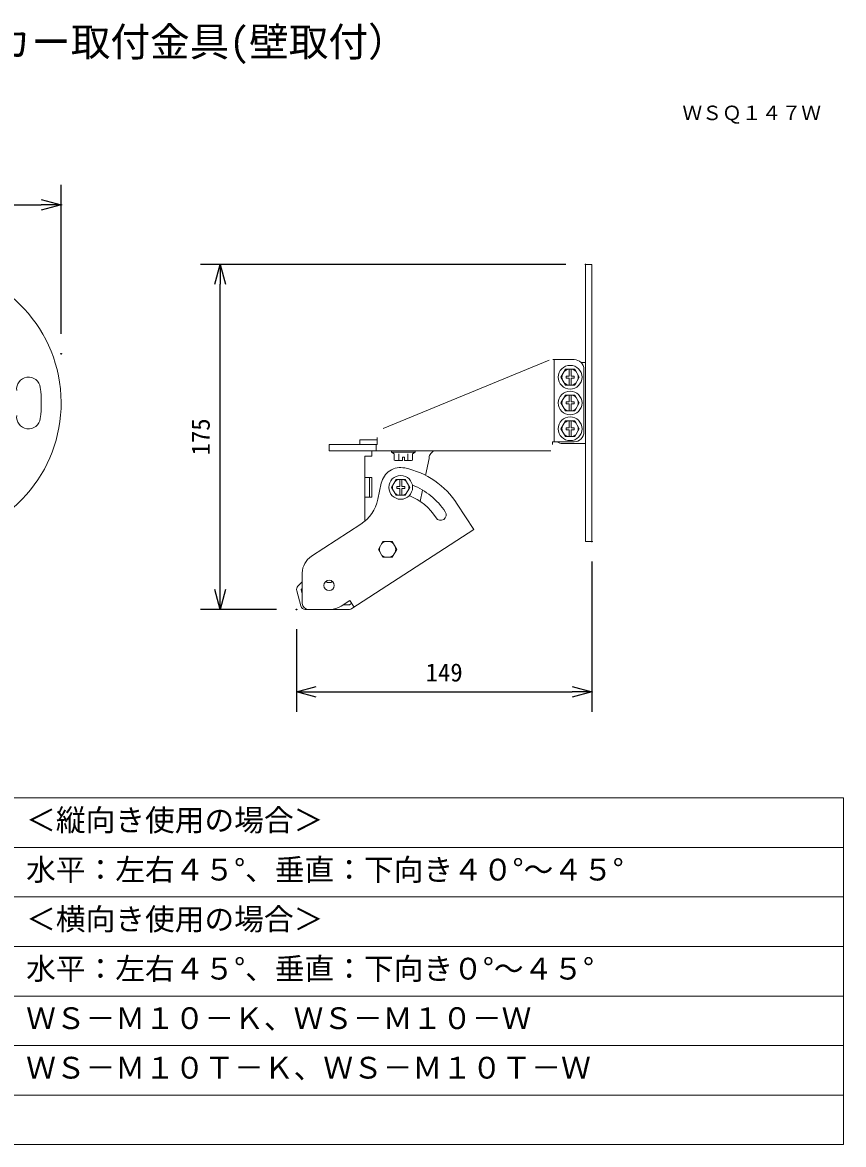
# Model space of a CAD drawing. Units: millimetres, scale not verified. Extents: x -62 to 63, y -57 to 57.
# Drawn here: x -20.4 to 62.5, y -56.5 to 56.8 of the extents above; entities that cross this region are included whole.
import ezdxf
from ezdxf.enums import TextEntityAlignment as Align

# ---------------------------------------------------------------- set-up
doc = ezdxf.new("R2010")
doc.units = ezdxf.units.MM
doc.header["$LTSCALE"] = 0.125
doc.header["$PDMODE"] = 32
doc.header["$PDSIZE"] = 0.0625
for name, color, linetype in [('0-0_0', 7, 'Continuous'), ('0-2_MOJI1', 7, 'Continuous'), ('0-3_TOUROKU', 7, 'Continuous'), ('0-5_SUNPO', 7, 'Continuous'), ('0-6_DEFPOINTS', 7, 'Continuous')]:
    doc.layers.add(name, color=color, linetype=linetype)
doc.layers.add('0-1_WAKU', color=1, linetype='Continuous', lineweight=18)
doc.layers.add('0-4_GAIKEI', color=1, linetype='Continuous', lineweight=18)
doc.styles.add('ＭＳ ゴシック', font='')
doc.styles.get('ＭＳ ゴシック').set_extended_font_data('MS Gothic')

# ---------------------------------------------------------------- blocks, each defined once
blk = doc.blocks.new('_OPEN30')
at = {"layer": '0-0_0'}
blk.add_line((0, 0), (-1, 0), dxfattribs=at)
blk.add_lwpolyline([(-1, 0.26795), (0, 0), (-1, -0.26795)], dxfattribs=at)
blk = doc.blocks.new('D6')
at = {"layer": '0-5_SUNPO'}
for p, q in [((-40.3375, 21.3512), (-40.3375, 36.3951)), ((-12.3375, 21.3512), (-12.3375, 36.3951)), ((-38.3375, 34.3951), (-14.3375, 34.3951))]:
    blk.add_line(p, q, dxfattribs=at)
at = {"layer": '0-6_DEFPOINTS'}
for p in [(-12.3375, 34.3951), (-40.3375, 19.3512), (-12.3375, 19.3512)]:
    blk.add_point(p, dxfattribs=at)
at = {"layer": '0-5_SUNPO', "xscale": 2, "yscale": 2, "rotation": 180}
blk.add_blockref('_OPEN30', (-40.3375, 34.3951), dxfattribs=at)
at = {"layer": '0-5_SUNPO', "xscale": 2, "yscale": 2}
blk.add_blockref('_OPEN30', (-12.3375, 34.3951), dxfattribs=at)
at = {"layer": '0-5_SUNPO', "style": 'ＭＳ ゴシック'}
blk.add_text('φ140', height=1.833, dxfattribs=at).set_placement((-29.4625, 34.8951), align=Align.BOTTOM_LEFT)
blk = doc.blocks.new('D5')
at = {"layer": '0-5_SUNPO'}
for p, q in [((38.5936, 28.3821), (1.7136, 28.3821)), ((3.7136, -4.4579), (3.7136, 26.3821)), ((9.4158, -6.4579), (1.7136, -6.4579))]:
    blk.add_line(p, q, dxfattribs=at)
at = {"layer": '0-6_DEFPOINTS'}
for p in [(3.7136, 28.3821), (40.5936, 28.3821), (11.4158, -6.4579)]:
    blk.add_point(p, dxfattribs=at)
at = {"layer": '0-5_SUNPO', "xscale": 2, "yscale": 2}
for p, rotation in [((3.7136, 28.3821), 90), ((3.7136, -6.4579), 270)]:
    blk.add_blockref('_OPEN30', p, dxfattribs=dict(at, rotation=rotation))
at = {"layer": '0-5_SUNPO', "style": 'ＭＳ ゴシック'}
blk.add_text('175', height=1.833, rotation=90, dxfattribs=at).set_placement((3.2136, 9.0871), align=Align.BOTTOM_LEFT)
blk = doc.blocks.new('D4')
at = {"layer": '0-5_SUNPO'}
for p, q in [((41.2336, -1.6178), (41.2336, -16.7898)), ((11.4158, -8.4579), (11.4158, -16.7898)), ((13.4158, -14.7898), (39.2336, -14.7898))]:
    blk.add_line(p, q, dxfattribs=at)
at = {"layer": '0-6_DEFPOINTS'}
for p in [(41.2336, 0.3822), (11.4158, -6.4579), (41.2336, -14.7898)]:
    blk.add_point(p, dxfattribs=at)
at = {"layer": '0-5_SUNPO', "xscale": 2, "yscale": 2, "rotation": 180}
blk.add_blockref('_OPEN30', (11.4158, -14.7898), dxfattribs=at)
at = {"layer": '0-5_SUNPO', "xscale": 2, "yscale": 2}
blk.add_blockref('_OPEN30', (41.2336, -14.7898), dxfattribs=at)
at = {"layer": '0-5_SUNPO', "style": 'ＭＳ ゴシック'}
blk.add_text('149', height=1.833, dxfattribs=at).set_placement((24.4497, -14.2898), align=Align.BOTTOM_LEFT)

msp = doc.modelspace()

# ---------------------------------------------------------------- linework, layer by layer
at = {"layer": '0-1_WAKU', "color": 4}
for p, q in [((62.5105, -21.5005), (-62.4895, -21.5005)), ((62.5105, -56.5005), (62.5105, -21.5005))]:
    msp.add_line(p, q, dxfattribs=at)
at = {"layer": '0-1_WAKU'}
for p, q in [((-62.4895, -26.5005), (62.5105, -26.5005)), ((-62.4895, -31.5005), (62.5105, -31.5005)), ((-62.4895, -36.5005), (62.5105, -36.5005)), ((-62.4895, -41.5005), (62.5105, -41.5005)), ((-62.4895, -46.5005), (62.5105, -46.5005)), ((-62.4895, -51.5005), (62.5105, -51.5005))]:
    msp.add_line(p, q, dxfattribs=at)
at = {"layer": '0-1_WAKU', "color": 4}
msp.add_lwpolyline([(-62.4895, -21.5005), (-62.4895, -56.5005), (62.5105, -56.5005)], dxfattribs=at)
at = {"layer": '0-4_GAIKEI', "color": 7}
for p, q in [((36.4728, 4.3793), (36.4728, 32.3792)), ((37.1128, 32.3792), (36.4728, 32.3792)), ((37.1128, 4.3793), (37.1128, 32.3792)), ((16.0491, 15.8107), (32.7951, 22.6877)), ((33.1562, 22.7592), (35.3128, 22.7592)), ((33.3128, 22.7592), (33.3128, 14.4592)), ((36.4728, 22.4792), (36.0061, 22.4792)), ((36.3128, 21.7592), (36.3128, 15.4592)), ((15.4379, 14.1992), (15.4379, 14.8822)), ((10.5844, 14.1992), (10.5844, 13.5592)), ((10.5844, 14.1992), (15.4379, 14.1992)), ((13.6844, 14.1992), (13.6844, 14.6592)), ((13.6844, 14.6592), (15.4379, 14.6592)), ((15.3537, 13.5592), (15.3537, 14.1992)), ((33.1183, 14.1992), (33.1183, 14.4592)), ((35.3128, 14.4592), (33.1183, 14.4592)), ((34.1728, 14.2792), (36.4728, 14.2792)), ((10.5844, 13.5592), (32.9689, 13.5592)), ((14.2044, 12.9992), (14.2044, 6.4562)), ((14.2044, 12.9992), (14.9044, 12.9992)), ((14.9044, 13.5592), (14.9044, 12.9992)), ((20.3216, 11.0706), (20.6844, 12.7773)), ((20.6844, 12.7773), (20.6844, 12.8507)), ((20.8601, 13.275), (21.0887, 13.5035)), ((15.8587, 10.2752), (15.5153, 8.6593)), ((23.5292, 8.1742), (25.1958, 5.6079)), ((13.7812, 6.1363), (8.7951, 2.8983)), ((12.8855, -2.3865), (25.1958, 5.6079)), ((37.1128, 4.3792), (36.4728, 4.3792)), ((7.8844, 1.2209), (7.8844, -1.8608)), ((7.445, -0.13), (7.8844, 0.3094)), ((7.326, -0.5743), (7.7401, -2.1198)), ((8.1844, -2.4608), (12.635, -2.4608)), ((8.3844, -2.4513), (8.3844, -2.4608))]:
    msp.add_line(p, q, dxfattribs=at)
at = {"layer": '0-4_GAIKEI'}
for p, q in [((34.4509, 21.7792), (33.989, 20.9792)), ((34.4509, 21.7792), (35.3747, 21.7792)), ((34.8128, 21.7792), (34.8128, 21.0792)), ((35.0128, 21.7792), (35.0128, 21.0792)), ((35.8366, 20.9792), (35.3747, 21.7792)), ((33.989, 20.9792), (34.4509, 20.1792)), ((34.5128, 21.0792), (34.5128, 20.8792)), ((34.8128, 21.0792), (34.5128, 21.0792)), ((34.5128, 20.8792), (34.8128, 20.8792)), ((34.8128, 20.8792), (34.8128, 20.1792)), ((35.3128, 21.0792), (35.0128, 21.0792)), ((35.0128, 20.8792), (35.0128, 20.1792)), ((35.0128, 20.8792), (35.3128, 20.8792)), ((35.3128, 20.8792), (35.3128, 21.0792)), ((35.3747, 20.1792), (35.8366, 20.9792)), ((34.4509, 20.1792), (35.3747, 20.1792)), ((34.4509, 19.1792), (33.989, 18.3792)), ((33.989, 18.3792), (34.4509, 17.5792)), ((34.4509, 19.1792), (35.3747, 19.1792)), ((34.5128, 18.4792), (34.5128, 18.2792)), ((34.8128, 18.4792), (34.5128, 18.4792)), ((34.5128, 18.2792), (34.8128, 18.2792)), ((34.8128, 19.1792), (34.8128, 18.4792)), ((34.8128, 18.2792), (34.8128, 17.5792)), ((35.0128, 19.1792), (35.0128, 18.4792)), ((35.3128, 18.4792), (35.0128, 18.4792)), ((35.0128, 18.2792), (35.0128, 17.5792)), ((35.0128, 18.2792), (35.3128, 18.2792)), ((35.3128, 18.2792), (35.3128, 18.4792)), ((35.8366, 18.3792), (35.3747, 19.1792)), ((35.3747, 17.5792), (35.8366, 18.3792)), ((34.4509, 17.5792), (35.3747, 17.5792)), ((34.4509, 16.5792), (33.989, 15.7792)), ((34.4509, 16.5792), (35.3747, 16.5792)), ((34.5128, 15.8792), (34.5128, 15.6792)), ((34.8128, 15.8792), (34.5128, 15.8792)), ((34.8128, 16.5792), (34.8128, 15.8792)), ((35.0128, 16.5792), (35.0128, 15.8792)), ((35.3128, 15.8792), (35.0128, 15.8792)), ((35.3128, 15.6792), (35.3128, 15.8792)), ((35.8366, 15.7792), (35.3747, 16.5792)), ((33.989, 15.7792), (34.4509, 14.9792)), ((34.4509, 14.9792), (35.3747, 14.9792)), ((34.5128, 15.6792), (34.8128, 15.6792)), ((34.8128, 15.6792), (34.8128, 14.9792)), ((35.0128, 15.6792), (35.0128, 14.9792)), ((35.0128, 15.6792), (35.3128, 15.6792)), ((35.3747, 14.9792), (35.8366, 15.7792)), ((16.8844, 13.5592), (16.8844, 13.4192)), ((17.1606, 13.2397), (16.8844, 13.4192)), ((16.8844, 13.4192), (19.2844, 13.4192)), ((17.1606, 13.2397), (17.1606, 12.5956)), ((17.1606, 12.5956), (17.2606, 12.5592)), ((17.9844, 12.5592), (17.2607, 12.5592)), ((17.6225, 13.2397), (17.6225, 12.5956)), ((17.9844, 12.5592), (17.9844, 12.9192)), ((17.9844, 12.9192), (18.1844, 12.9192)), ((18.1844, 12.5592), (18.1844, 12.9192)), ((18.9081, 12.5592), (18.1844, 12.5592)), ((18.5463, 13.2397), (18.5463, 12.5956)), ((19.0082, 12.5956), (18.9082, 12.5592)), ((19.0082, 13.2397), (19.2844, 13.4192)), ((19.0082, 13.2397), (19.0082, 12.5956)), ((19.2844, 13.5592), (19.2844, 13.4192)), ((14.2044, 10.8594), (14.9044, 10.8594)), ((14.6644, 10.8594), (14.6644, 8.8594)), ((14.9044, 8.8594), (14.9044, 10.8594)), ((17.3531, 10.6594), (16.8913, 9.8594)), ((17.3531, 10.6594), (18.2769, 10.6594)), ((17.715, 10.6594), (17.715, 9.9594)), ((17.915, 10.6594), (17.915, 9.9594)), ((18.7388, 9.8594), (18.2769, 10.6594)), ((16.8913, 9.8594), (17.3531, 9.0594)), ((17.415, 9.9594), (17.415, 9.7594)), ((17.715, 9.9594), (17.415, 9.9594)), ((17.415, 9.7594), (17.715, 9.7594)), ((17.715, 9.7594), (17.715, 9.0594)), ((18.215, 9.9594), (17.915, 9.9594)), ((17.915, 9.7594), (17.915, 9.0594)), ((17.915, 9.7594), (18.215, 9.7594)), ((18.215, 9.7594), (18.215, 9.9594)), ((18.2769, 9.0594), (18.7388, 9.8594)), ((19.763, 8.4427), (20.0068, 9.5892)), ((14.2044, 8.8594), (14.9044, 8.8594)), ((17.3531, 9.0594), (18.2769, 9.0594)), ((16.0225, 4.3992), (15.5606, 3.5992)), ((15.5606, 3.5992), (16.0225, 2.7992)), ((16.9463, 4.3992), (16.0225, 4.3992)), ((17.4082, 3.5992), (16.9463, 4.3992)), ((16.9463, 2.7992), (17.4082, 3.5992)), ((16.0225, 2.7992), (16.9463, 2.7992)), ((7.7703, -0.4553), (7.8844, -0.3412)), ((7.8844, -0.8811), (7.7703, -0.4553)), ((12.6833, -1.564), (11.7992, -2.1381)), ((12.635, -2.0008), (12.0107, -2.0008)), ((12.8684, -1.8491), (12.635, -2.0008)), ((13.119, -2.2349), (12.6833, -1.564))]:
    msp.add_line(p, q, dxfattribs=at)
for centre, radius in [((34.9128, 20.9792), 1.2), ((34.9128, 18.3792), 1.2), ((34.9128, 15.7792), 1.2), ((17.815, 9.8594), 1.2), ((10.5844, -0.0408), 0.52)]:
    msp.add_circle(centre, radius, dxfattribs=at)
at = {"layer": '0-4_GAIKEI', "color": 7}
for centre, radius, start, end in [((-30.4583, 18.3792), 14, 281.70485, 258.29515), ((35.3128, 21.7592), 1, 0, 90), ((35.3128, 15.4592), 1, 270, 0), ((34.1728, 15.2792), 1, 235.12051, 270), ((21.2844, 12.8507), 0.6, 135, 180), ((20.6644, 13.9278), 0.6, 315, 322.07285), ((17.815, 9.8594), 2, 78, 168), ((16.4844, 3.5992), 8.4, 33, 78), ((11.6027, 9.491), 4, 303, 348), ((9.8844, 1.2209), 2, 123, 180), ((7.7703, -0.4553), 0.46, 135, 195), ((8.1844, -2.0008), 0.46, 195, 270), ((8.4844, -1.8608), 0.6, 180, 270), ((12.635, -2.0008), 0.46, 270, 303)]:
    msp.add_arc(centre, radius, start, end, dxfattribs=at)
at = {"layer": '0-4_GAIKEI'}
for centre, radius, start, end in [((34.9128, 20.9792), 0.8238, 103.79475, 136.20525), ((34.9128, 20.9792), 0.8238, 43.79475, 76.20525), ((-19.7507, 19.7889), 1.2, 7.5, 187.5), ((34.9128, 20.9792), 0.8238, 163.79475, 196.20525), ((34.9128, 20.9792), 0.8238, 223.79475, 256.20525), ((34.9128, 20.9792), 0.8238, 283.79475, 316.20525), ((34.9128, 20.9792), 0.8238, 343.79475, 16.20525), ((-30.4583, 18.3792), 12, 352.5, 7.5), ((34.9128, 18.3792), 0.8238, 163.79475, 196.20525), ((34.9128, 18.3792), 0.8238, 103.79475, 136.20525), ((34.9128, 18.3792), 0.8238, 43.79475, 76.20525), ((34.9128, 18.3792), 0.8238, 343.79475, 16.20525), ((-19.7507, 16.9696), 1.2, 172.5, 352.5), ((34.9128, 18.3792), 0.8238, 223.79475, 256.20525), ((34.9128, 18.3792), 0.8238, 283.79475, 316.20525), ((34.9128, 15.7792), 0.8238, 163.79475, 196.20525), ((34.9128, 15.7792), 0.8238, 103.79475, 136.20525), ((34.9128, 15.7792), 0.8238, 43.79475, 76.20525), ((34.9128, 15.7792), 0.8238, 343.79475, 16.20525), ((34.9128, 15.7792), 0.8238, 223.79475, 256.20525), ((34.9128, 15.7792), 0.8238, 283.79475, 316.20525), ((17.815, 9.8594), 0.8238, 103.79475, 136.20525), ((17.815, 9.8594), 0.8238, 43.79475, 76.20525), ((17.815, 9.8594), 0.8238, 163.79475, 196.20525), ((17.815, 9.8594), 0.8238, 223.79475, 256.20525), ((17.815, 9.8594), 0.8238, 283.79475, 316.20525), ((17.815, 9.8594), 0.8238, 343.79475, 16.20525), ((16.4844, 3.5992), 6.95, 33, 68.83022), ((16.4844, 3.5992), 5.85, 33, 68.02435), ((21.8519, 7.0849), 0.55, 213, 33), ((16.4844, 3.5992), 0.8238, 163.79475, 196.20525), ((16.4844, 3.5992), 0.8238, 103.79475, 136.20525), ((16.4844, 3.5992), 0.8238, 43.79475, 76.20525), ((16.4844, 3.5992), 0.8238, 343.79475, 16.20525), ((16.4844, 3.5992), 0.8238, 223.79475, 256.20525), ((16.4844, 3.5992), 0.8238, 283.79475, 316.20525), ((10.5844, 0.7592), 0.52, 230.39666, 309.60334), ((10.7099, -0.4608), 2, 270, 303)]:
    msp.add_arc(centre, radius, start, end, dxfattribs=at)

# ---------------------------------------------------------------- block references
at = {"layer": '0-5_SUNPO'}
for name in ['D6', 'D5', 'D4']:
    msp.add_blockref(name, (-4.1208, 3.9971), dxfattribs=at)

# ---------------------------------------------------------------- texts
at = {"layer": '0-2_MOJI1', "style": 'ＭＳ ゴシック'}
for s, height, p in [('スピーカー取付金具(壁取付）', 2.933, (-35.4895, 52.4995)), ('＜縦向き使用の場合＞', 2.199, (-19.9895, -25.5005)), ('水平：左右４５°、垂直：下向き４０°～４５°', 2.199, (-19.9895, -30.5005)), ('＜横向き使用の場合＞', 2.199, (-19.9895, -35.5005)), ('水平：左右４５°、垂直：下向き０°～４５°', 2.199, (-19.9895, -40.5005)), ('ＷＳ－Ｍ１０－Ｋ、ＷＳ－Ｍ１０－Ｗ', 2.199, (-19.9895, -45.5005)), ('ＷＳ－Ｍ１０Ｔ－Ｋ、ＷＳ－Ｍ１０Ｔ－Ｗ', 2.199, (-19.9895, -50.5005))]:
    msp.add_text(s, height=height, dxfattribs=at).set_placement(p, align=Align.BOTTOM_LEFT)
at = {"layer": '0-3_TOUROKU', "style": 'ＭＳ ゴシック'}
msp.add_text('ＷＳＱ１４７Ｗ', height=1.466, dxfattribs=at).set_placement((46.2438, 46.4995), align=Align.BOTTOM_LEFT)

doc.saveas('drawing.dxf')
